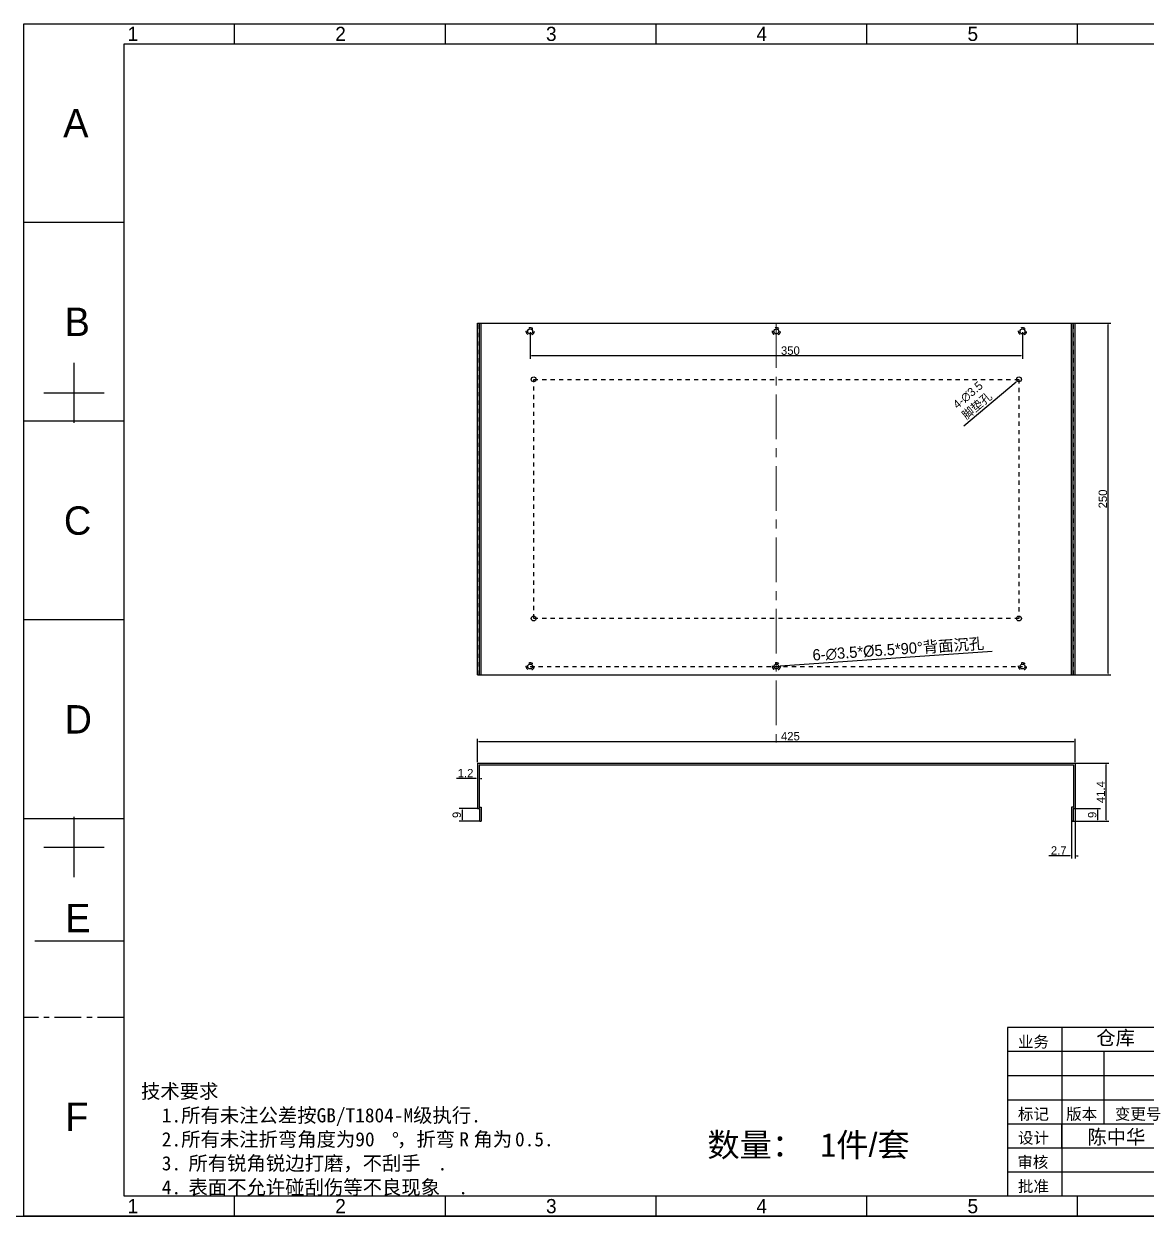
# Model space of a CAD drawing. Header units: millimetres. Extents: x 34287 to 41869, y -1912 to 663.
# Drawn here: x 38013 to 38811, y -1015 to -167 of the extents above; entities that cross this region are included whole.
import ezdxf
from ezdxf.enums import TextEntityAlignment as Align

# ---------------------------------------------------------------- set-up
doc = ezdxf.new("R2010")
doc.units = ezdxf.units.MM
doc.header["$PDMODE"] = 3
doc.header["$PDSIZE"] = 0.3125
doc.linetypes.add('CENTER', pattern=[50.8, 31.75, -6.35, 6.35, -6.35])
doc.linetypes.add('DASHED', pattern=[0.2, 0.1, -0.1])
doc.layers.get('0').update_dxf_attribs({"linetype": 'CONTINUOUS'})
doc.layers.get('Defpoints').update_dxf_attribs({"linetype": 'CONTINUOUS'})
doc.layers.add('3中心线层', color=1, linetype='CENTER', lineweight=13)
doc.layers.add('图框', color=7, linetype='CONTINUOUS')
doc.layers.add('打印', color=7, linetype='CONTINUOUS')
doc.styles.add('MtXpl_gdt_shx', font='gdt.shx')
doc.styles.add('MtXpl_simfang_ttf_sh', font='simfang.ttf.shx')
doc.styles.get("Standard").update_dxf_attribs({"font": ''})
doc.styles.add('TEXTSTYLE_2', font='')
doc.styles.add('TEXTSTYLE_3', font='')
doc.styles.add('TEXTSTYLE_4', font='')
doc.styles.get('Standard').set_extended_font_data('changfangsong')
doc.styles.get('TEXTSTYLE_2').set_extended_font_data('FangSong')
doc.styles.get('TEXTSTYLE_3').set_extended_font_data('CHANGFANGSONG')
doc.styles.get('TEXTSTYLE_4').set_extended_font_data('FangSong')
doc.dimstyles.new('DIMSTYLE_6', dxfattribs={"dimtxt": 4, "dimasz": 1, "dimexe": 2, "dimexo": 0.5, "dimgap": 0.75, "dimtad": 1, "dimdsep": 46, "dimtxsty": 'Standard', "dimblk": '_FILLED', "dimcen": 0, "dimclrd": 5, "dimclre": 5, "dimadec": 0, "dimazin": 0, "dimtp": 0.1, "dimtm": 0.1, "dimtfac": 1, "dimtofl": 0, "dimtmove": 0, "dimatfit": 3, "dimldrblk": '_FILLED', "dimfxl": 0, "dimtolj": 1, "dimarcsym": 0})

# ---------------------------------------------------------------- blocks, each defined once
blk = doc.blocks.new('_FILLED')
at = {"color": 0, "linetype": 'ByBlock'}
blk.add_solid([(0, 0), (-1, 0.2), (-1, -0.2)], dxfattribs=at)
blk = doc.blocks.new('*D41')
at = {"color": 5, "linetype": 'ByBlock', "lineweight": -2, "ltscale": 3}
for p, q in [((38335.36, -691.92), (38335.36, -675.15)), ((38336.36, -677.15), (38759.36, -677.15)), ((38760.36, -691.92), (38760.36, -675.15))]:
    blk.add_line(p, q, dxfattribs=at)
at = {"layer": 'Defpoints', "color": 0, "linetype": 'ByBlock', "lineweight": -3, "ltscale": 3}
for p in [(38760.36, -677.15), (38335.36, -692.42), (38760.36, -692.42)]:
    blk.add_point(p, dxfattribs=at)
at = {"color": 5, "linetype": 'ByBlock', "lineweight": -2, "ltscale": 3, "rotation": 180}
blk.add_blockref('_FILLED', (38335.36, -677.15), dxfattribs=at)
at = {"color": 5, "linetype": 'ByBlock', "lineweight": -2, "ltscale": 3}
blk.add_blockref('_FILLED', (38760.36, -677.15), dxfattribs=at)
at = {"color": 0, "linetype": 'ByBlock', "lineweight": -3, "ltscale": 3, "insert": (38557.86, -673.4), "char_height": 6, "attachment_point": 5}
blk.add_mtext('\\A1;425', dxfattribs=at)
blk = doc.blocks.new('*D49')
at = {"color": 5, "linetype": 'ByBlock', "lineweight": -2, "ltscale": 3}
blk.add_line((38701.34, -613.11), (38550.6, -623.62), dxfattribs=at)
at = {"layer": 'Defpoints', "color": 0, "linetype": 'ByBlock', "lineweight": -3, "ltscale": 3}
for p in [(38546.11, -623.93), (38549.6, -623.69)]:
    blk.add_point(p, dxfattribs=at)
at = {"color": 5, "linetype": 'ByBlock', "lineweight": -2, "ltscale": 3, "rotation": 183.9883629203093}
blk.add_blockref('_FILLED', (38549.6, -623.69), dxfattribs=at)
at = {"color": 0, "linetype": 'ByBlock', "lineweight": -3, "ltscale": 3, "insert": (38634.61, -611.86), "char_height": 8, "attachment_point": 5, "rotation": 3.98836}
blk.add_mtext('\\A1;{\\fMS PGothic|b0|i0|c134|p34;6-∅3.5*%%C5.5*90%%D背面沉孔}', dxfattribs=at)
blk = doc.blocks.new('*D54')
at = {"color": 5, "linetype": 'ByBlock', "lineweight": -2, "ltscale": 3}
for p, q in [((38372.86, -386.11), (38372.86, -405.04)), ((38722.86, -386.11), (38722.86, -405.04)), ((38721.86, -403.04), (38373.86, -403.04))]:
    blk.add_line(p, q, dxfattribs=at)
at = {"layer": 'Defpoints', "color": 0, "linetype": 'ByBlock', "lineweight": -3, "ltscale": 3}
for p in [(38372.86, -385.61), (38722.86, -385.61), (38372.86, -403.04)]:
    blk.add_point(p, dxfattribs=at)
at = {"color": 5, "linetype": 'ByBlock', "lineweight": -2, "ltscale": 3, "rotation": 180}
blk.add_blockref('_FILLED', (38372.86, -403.04), dxfattribs=at)
at = {"color": 5, "linetype": 'ByBlock', "lineweight": -2, "ltscale": 3}
blk.add_blockref('_FILLED', (38722.86, -403.04), dxfattribs=at)
at = {"color": 0, "linetype": 'ByBlock', "lineweight": -3, "ltscale": 3, "insert": (38557.86, -399.29), "char_height": 6, "attachment_point": 5}
blk.add_mtext('\\A1;350', dxfattribs=at)
blk = doc.blocks.new('*D65')
at = {"color": 5, "linetype": 'ByBlock', "lineweight": -2, "ltscale": 3}
for p, q in [((38759.36, -724.82), (38778.22, -724.82)), ((38776.22, -725.82), (38776.22, -732.82)), ((38759.36, -733.82), (38778.22, -733.82))]:
    blk.add_line(p, q, dxfattribs=at)
at = {"layer": 'Defpoints', "color": 0, "linetype": 'ByBlock', "lineweight": -3, "ltscale": 3}
for p in [(38758.86, -724.82), (38758.86, -733.82), (38776.22, -733.82)]:
    blk.add_point(p, dxfattribs=at)
at = {"color": 5, "linetype": 'ByBlock', "lineweight": -2, "ltscale": 3}
for p, rotation in [((38776.22, -724.82), 90), ((38776.22, -733.82), 270)]:
    blk.add_blockref('_FILLED', p, dxfattribs=dict(at, rotation=rotation))
at = {"color": 0, "linetype": 'ByBlock', "lineweight": -3, "ltscale": 3, "insert": (38772.47, -729.32), "char_height": 6, "attachment_point": 5, "rotation": 90}
blk.add_mtext('\\A1;9', dxfattribs=at)
blk = doc.blocks.new('*D66')
at = {"color": 5, "linetype": 'ByBlock', "lineweight": -2, "ltscale": 3}
for p, q in [((38757.66, -726.6), (38757.66, -760.35)), ((38760.36, -724.46), (38760.36, -760.35)), ((38756.66, -758.35), (38741.59, -758.35)), ((38761.36, -758.35), (38762.36, -758.35))]:
    blk.add_line(p, q, dxfattribs=at)
at = {"layer": 'Defpoints', "color": 0, "linetype": 'ByBlock', "lineweight": -3, "ltscale": 3}
for p in [(38757.66, -726.1), (38760.36, -723.96), (38757.66, -758.35)]:
    blk.add_point(p, dxfattribs=at)
at = {"color": 5, "linetype": 'ByBlock', "lineweight": -2, "ltscale": 3}
blk.add_blockref('_FILLED', (38757.66, -758.35), dxfattribs=at)
at = {"color": 5, "linetype": 'ByBlock', "lineweight": -2, "ltscale": 3, "rotation": 180}
blk.add_blockref('_FILLED', (38760.36, -758.35), dxfattribs=at)
at = {"color": 0, "linetype": 'ByBlock', "lineweight": -3, "ltscale": 3, "insert": (38748.62, -754.6), "char_height": 6, "attachment_point": 5}
blk.add_mtext('\\A1;2.7', dxfattribs=at)
blk = doc.blocks.new('*D67')
at = {"color": 5, "linetype": 'ByBlock', "lineweight": -2, "ltscale": 3}
for p, q in [((38336.36, -724.82), (38322.43, -724.82)), ((38324.43, -725.82), (38324.43, -732.82)), ((38336.36, -733.82), (38322.43, -733.82))]:
    blk.add_line(p, q, dxfattribs=at)
at = {"layer": 'Defpoints', "color": 0, "linetype": 'ByBlock', "lineweight": -3, "ltscale": 3}
for p in [(38336.86, -724.82), (38324.43, -733.82), (38336.86, -733.82)]:
    blk.add_point(p, dxfattribs=at)
at = {"color": 5, "linetype": 'ByBlock', "lineweight": -2, "ltscale": 3}
for p, rotation in [((38324.43, -724.82), 90), ((38324.43, -733.82), 270)]:
    blk.add_blockref('_FILLED', p, dxfattribs=dict(at, rotation=rotation))
at = {"color": 0, "linetype": 'ByBlock', "lineweight": -3, "ltscale": 3, "insert": (38320.68, -729.32), "char_height": 6, "attachment_point": 5, "rotation": 90}
blk.add_mtext('\\A1;9', dxfattribs=at)
blk = doc.blocks.new('*D69')
at = {"color": 5, "linetype": 'ByBlock', "lineweight": -2, "ltscale": 3}
for p, q in [((38334.36, -703.4), (38320.43, -703.4)), ((38335.36, -697.3), (38335.36, -705.4)), ((38336.56, -697.3), (38336.56, -705.4)), ((38337.56, -703.4), (38338.56, -703.4))]:
    blk.add_line(p, q, dxfattribs=at)
at = {"layer": 'Defpoints', "color": 0, "linetype": 'ByBlock', "lineweight": -3, "ltscale": 3}
for p in [(38335.36, -696.8), (38335.36, -703.4), (38336.56, -696.8)]:
    blk.add_point(p, dxfattribs=at)
at = {"color": 5, "linetype": 'ByBlock', "lineweight": -2, "ltscale": 3}
blk.add_blockref('_FILLED', (38335.36, -703.4), dxfattribs=at)
at = {"color": 5, "linetype": 'ByBlock', "lineweight": -2, "ltscale": 3, "rotation": 180}
blk.add_blockref('_FILLED', (38336.56, -703.4), dxfattribs=at)
at = {"color": 0, "linetype": 'ByBlock', "lineweight": -3, "ltscale": 3, "insert": (38326.89, -699.65), "char_height": 6, "attachment_point": 5}
blk.add_mtext('\\A1;1.2', dxfattribs=at)
blk = doc.blocks.new('图框')
at = {"layer": '图框', "color": 7, "linetype": 'Continuous'}
for p, q in [((0, 504), (712.8, 504)), ((0, 0), (0, 504)), ((0, 0), (712.8, 0)), ((0, 0), (712.8, 0))]:
    blk.add_line(p, q, dxfattribs=at)
at = {"layer": '图框', "color": 3, "linetype": 'Continuous'}
for p, q in [((89.1, 495.51), (89.1, 504)), ((178.2, 495.51), (178.2, 504)), ((267.3, 495.51), (267.3, 504)), ((356.4, 495.51), (356.4, 504)), ((445.5, 495.51), (445.5, 504)), ((42.43, 8.49), (42.43, 495.51)), ((42.43, 495.51), (704.31, 495.51)), ((42.43, 420.04), (0, 420.04)), ((21.21, 335.3), (21.21, 360.75)), ((8.49, 348.03), (33.94, 348.03)), ((42.43, 336.03), (0, 336.03)), ((42.43, 252.03), (0, 252.03)), ((42.43, 168.02), (0, 168.02)), ((21.21, 143.3), (21.21, 168.75)), ((8.49, 156.03), (33.94, 156.03)), ((704.31, 79.77), (415.82, 79.77)), ((415.82, 79.77), (415.82, 8.49)), ((438.76, 79.77), (438.76, 8.49)), ((542.24, 69.58), (415.82, 69.58)), ((456.52, 69.58), (456.52, 39.03)), ((415.82, 59.4), (704.31, 59.4)), ((415.82, 49.22), (625.07, 49.22)), ((415.82, 39.03), (625.07, 39.03)), ((415.82, 28.85), (704.31, 28.85)), ((415.82, 18.67), (542.24, 18.67)), ((704.31, 8.49), (42.43, 8.49)), ((89.1, 0), (89.1, 8.49)), ((178.2, 0), (178.2, 8.49)), ((267.3, 0), (267.3, 8.49)), ((356.4, 0), (356.4, 8.49)), ((445.5, 0), (445.5, 8.49))]:
    blk.add_line(p, q, dxfattribs=at)
at = {"layer": '图框', "color": 1, "linetype": 'Continuous'}
for p, q in [((438.76, 28.85), (438.76, 39.03)), ((438.76, 39.03), (487.16, 39.03)), ((438.76, 28.85), (487.16, 28.85))]:
    blk.add_line(p, q, dxfattribs=at)
at = {"layer": '图框', "color": 3, "linetype": 'ByBlock', "lineweight": -3, "style": 'TEXTSTYLE_3'}
for s, height, p in [('1', 6, (43.84, 496.76)), ('2', 6, (131.65, 496.76)), ('3', 6, (220.75, 496.76)), ('4', 6, (309.71, 496.76)), ('5', 6, (398.95, 496.76)), ('A', 12, (16.64, 456.05)), ('B', 12, (17.21, 372.04)), ('C', 12, (16.93, 288.03)), ('D', 12, (17.21, 204.02)), ('E', 12, (17.5, 120.01)), ('F', 12, (17.5, 36)), ('1', 6, (43.84, 1.24)), ('2', 6, (131.65, 1.24)), ('3', 6, (220.75, 1.24)), ('4', 6, (309.71, 1.24)), ('5', 6, (398.95, 1.24))]:
    blk.add_text(s, height=height, rotation=0, dxfattribs=at).set_placement(p)
at = {"layer": '图框', "color": 3, "linetype": 'ByBlock', "lineweight": -3, "style": 'TEXTSTYLE_2'}
for s, p in [('业务', (420.26, 71.31)), ('标记', (420.26, 40.79)), ('版本', (440.66, 40.79)), ('变更号', (461.25, 40.79)), ('设计', (420.3, 30.69)), ('审核', (419.98, 20.43)), ('批准', (420.26, 10.22))]:
    blk.add_text(s, height=4.8, dxfattribs=at).set_placement(p)
at = {"layer": '图框', "color": 1, "linetype": 'ByBlock', "lineweight": -3}
for s, style, p in [('技术要求', 'TEXTSTYLE_4', (49.53, 49.79)), ('  1.所有未注公差按GB/T1804-M级执行.', 'TEXTSTYLE_4', (50.15, 39.64)), ('  2.所有未注折弯角度为90', 'TEXTSTYLE_4', (50.15, 29.5)), ('~', 'MtXpl_gdt_shx', (155.48, 29.5)), ('，折弯', 'TEXTSTYLE_4', (157.76, 29.5)), ('R', 'MtXpl_simfang_ttf_sh', (184.09, 29.5)), ('角为', 'TEXTSTYLE_4', (190.09, 29.5)), ('0.5.', 'MtXpl_simfang_ttf_sh', (207.65, 29.5)), ('  3.', 'MtXpl_simfang_ttf_sh', (50.15, 19.36)), ('所有锐角锐边打磨，不刮手', 'TEXTSTYLE_4', (69.58, 19.36)), ('.', 'MtXpl_simfang_ttf_sh', (174.9, 19.36)), ('表面不允许碰刮伤等不良现象', 'TEXTSTYLE_4', (69.58, 9.22)), ('  4.', 'MtXpl_simfang_ttf_sh', (50.15, 9.22)), ('.', 'MtXpl_simfang_ttf_sh', (183.68, 9.22))]:
    blk.add_text(s, height=6, dxfattribs=dict(at, style=style)).set_placement(p)
blk = doc.blocks.new('*D75')
at = {"color": 5, "linetype": 'ByBlock', "lineweight": -2, "ltscale": 3}
blk.add_line((38681.23, -452.77), (38718.26, -421.48), dxfattribs=at)
at = {"layer": 'Defpoints', "color": 0, "linetype": 'ByBlock', "lineweight": -3, "ltscale": 3}
for p in [(38719.02, -420.84), (38721.7, -418.58)]:
    blk.add_point(p, dxfattribs=at)
at = {"color": 5, "linetype": 'ByBlock', "lineweight": -2, "ltscale": 3, "rotation": 40.19801296367305}
blk.add_blockref('_FILLED', (38719.02, -420.84), dxfattribs=at)
at = {"color": 0, "linetype": 'ByBlock', "lineweight": -3, "ltscale": 3, "insert": (38687.45, -434.84), "char_height": 6, "attachment_point": 5, "rotation": 40.19801}
blk.add_mtext('\\A1;4-∅3.5\\P{\\fSimSun|b0|i0|c134|p2;脚垫孔}', dxfattribs=at)

msp = doc.modelspace()

# ---------------------------------------------------------------- linework, layer by layer
at = {"color": 0, "ltscale": 30}
for p, q in [((38335.359, -379.708), (38760.359, -379.708)), ((38335.359, -629.708), (38335.359, -379.708)), ((38336.759, -629.708), (38336.759, -379.708)), ((38337.959, -629.708), (38337.959, -379.708)), ((38757.759, -629.708), (38757.759, -379.708)), ((38758.959, -629.708), (38758.959, -379.708)), ((38760.359, -629.708), (38760.359, -379.708)), ((38335.359, -629.708), (38760.359, -629.708)), ((38335.359, -692.417), (38760.359, -692.417)), ((38335.359, -692.417), (38335.359, -724.817)), ((38336.559, -693.617), (38759.159, -693.617)), ((38336.559, -693.617), (38336.559, -723.817)), ((38759.159, -693.617), (38759.159, -723.817)), ((38760.359, -692.417), (38760.359, -724.817)), ((38335.359, -724.817), (38336.859, -724.817)), ((38336.559, -723.817), (38338.059, -723.817)), ((38336.859, -724.817), (38336.859, -733.817)), ((38338.059, -723.817), (38338.059, -733.817)), ((38759.159, -723.817), (38757.659, -723.817)), ((38757.659, -723.817), (38757.659, -733.817)), ((38760.359, -724.817), (38758.859, -724.817)), ((38758.859, -724.817), (38758.859, -733.817)), ((38336.859, -733.817), (38338.059, -733.817)), ((38758.859, -733.817), (38757.659, -733.817)), ((38757.659, -733.817), (38758.859, -733.817))]:
    msp.add_line(p, q, dxfattribs=at)
at = {"color": 0, "linetype": 'DASHED', "ltscale": 30}
for p, q in [((38336.559, -629.708), (38336.559, -380.708)), ((38759.159, -629.708), (38759.159, -380.708)), ((38372.859, -623.808), (38722.859, -623.808))]:
    msp.add_line(p, q, dxfattribs=at)
at = {"linetype": 'ByBlock', "lineweight": -3, "ltscale": 3}
for p in [(9193.74, -1014.546), (18119.674, -1014.546)]:
    msp.add_xline(p, (1, 0.00000017), dxfattribs=at)
at = {"color": 0, "linetype": 'DASHED', "ltscale": 30}
msp.add_lwpolyline([(38375.359, -419.708), (38720.359, -419.708), (38720.359, -589.708), (38375.359, -589.708)], close=True, dxfattribs=at)
for centre in [(38372.859, -385.608), (38547.859, -385.608), (38722.859, -385.608), (38372.859, -623.808), (38547.859, -623.808), (38722.859, -623.808)]:
    msp.add_circle(centre, 2.75, dxfattribs=at)
at = {"color": 0, "ltscale": 30}
for centre in [(38372.859, -385.608), (38547.859, -385.608), (38722.859, -385.608), (38372.859, -623.808), (38547.859, -623.808), (38722.859, -623.808)]:
    msp.add_circle(centre, 1.75, dxfattribs=at)
at = {"linetype": 'ByBlock', "lineweight": -3, "ltscale": 3}
for centre in [(38375.359, -419.708), (38720.359, -419.708), (38375.359, -589.708), (38720.359, -589.708)]:
    msp.add_circle(centre, 1.75, dxfattribs=at)
at = {"layer": '3中心线层', "color": 1, "linetype": 'CENTER', "lineweight": 13}
msp.add_line((38547.859, -379.708), (38547.859, -677.761), dxfattribs=at)
at = {"layer": '图框', "color": 1, "linetype": 'CENTER', "ltscale": 2}
msp.add_line((38084.238, -819.028), (38012.887, -819.028), dxfattribs=at)
at = {"layer": '图框', "color": 1, "linetype": 'CENTER', "ltscale": 0.6}
msp.add_line((38084.238, -873.27), (38012.887, -873.27), dxfattribs=at)
at = {"layer": '打印', "linetype": 'ByBlock', "lineweight": -3, "ltscale": 3}
msp.add_lwpolyline([(38012.887, -166.978), (39211.589, -166.978), (39211.589, -1014.545), (38012.887, -1014.545)], close=True, dxfattribs=at)

# ---------------------------------------------------------------- block references
at = {"linetype": 'ByBlock', "lineweight": -3, "xscale": 1.68168, "yscale": 1.68168, "zscale": 1.68168}
msp.add_blockref('图框', (38012.887, -1014.545), dxfattribs=at)

# ---------------------------------------------------------------- texts
at = {"color": 1, "linetype": 'ByBlock', "lineweight": -3, "ltscale": 3, "insert": (38498.821, -955.459), "char_height": 16.8168, "attachment_point": 1}
msp.add_mtext_dynamic_manual_height_columns('{\\fSimSun|b0|i0|c134|p2;数量： 1件}/{\\fSimSun|b0|i0|c134|p2;套}', width=353.68997, gutter_width=1, heights=[0], dxfattribs=at)
at = {"layer": '图框', "color": 1, "linetype": 'ByBlock', "lineweight": -3, "style": 'TEXTSTYLE_4'}
msp.add_text('仓库', height=10.0901, dxfattribs=at).set_placement((38789.083, -892.809), align=Align.CENTER)
msp.add_text('陈中华', height=10.0901, dxfattribs=at).set_placement((38768.978, -963.324))

# ---------------------------------------------------------------- dimensions: what is measured, and where the dimension line sits
at = {"linetype": 'ByBlock', "lineweight": -3, "ltscale": 3}
for base, p1, p2 in [((38783.775, -379.708), (38744.291, -629.708), (38744.291, -379.708)), ((38782.306, -692.417), (38758.259, -733.817), (38757.058, -692.417))]:
    msp.add_linear_dim(base=base, p1=p1, p2=p2, angle=90, dimstyle='DIMSTYLE_6', override={"dimtxt": 6}, dxfattribs=at).render()
dim = msp.add_linear_dim(base=(38372.859, -403.035), p1=(38722.859, -385.608), p2=(38372.859, -385.608), dimstyle='DIMSTYLE_6', override={"dimtxt": 6}, dxfattribs=at)
dim.commit()
dim.dimension.update_dxf_attribs({"geometry": '*D54', "text_midpoint": (38557.859, -403.035), "dimtype": 160})
for p1, p2, text, override, picture, middle in [((38721.696, -418.578), (38719.022, -420.837), '4-<>\\P{\\fSimSun|b0|i0|c134|p2;脚垫孔}', {"dimtxt": 6}, '*D75', (38693.701, -442.234)), ((38546.113, -623.929), (38549.605, -623.686), '{\\fMS PGothic|b0|i0|c134|p34;6-<>*%%C5.5*90%%D背面沉孔}', {"dimtxt": 8}, '*D49', (38635.023, -617.73))]:
    dim = msp.add_diameter_dim_2p(p1=p1, p2=p2, text=text, dimstyle='DIMSTYLE_6', override=override, dxfattribs=at)
    dim.commit()
    dim.dimension.update_dxf_attribs({"geometry": picture, "text_midpoint": middle, "dimtype": 163})
at = {"color": 7, "linetype": 'ByBlock', "lineweight": -3, "ltscale": 3}
dim = msp.add_linear_dim(base=(38760.359, -677.153), p1=(38335.359, -692.417), p2=(38760.359, -692.417), dimstyle='DIMSTYLE_6', override={"dimtxt": 6}, dxfattribs=at)
dim.commit()
dim.dimension.update_dxf_attribs({"geometry": '*D41', "text_midpoint": (38557.859, -677.153), "dimtype": 160})
at = {"linetype": 'ByBlock', "lineweight": -3, "ltscale": 3}
for base, p1, p2, picture, middle in [((38335.359, -703.405), (38336.559, -696.802), (38335.359, -696.802), '*D69', (38326.895, -699.655)), ((38757.659, -758.348), (38760.359, -723.958), (38757.659, -726.096), '*D66', (38748.623, -754.598))]:
    dim = msp.add_linear_dim(base=base, p1=p1, p2=p2, dimstyle='DIMSTYLE_6', override={"dimtxt": 6}, dxfattribs=at)
    dim.commit()
    dim.dimension.update_dxf_attribs({"geometry": picture, "text_midpoint": middle})
for base, p1, p2, picture, middle in [((38324.427, -733.817), (38336.859, -724.817), (38336.859, -733.817), '*D67', (38320.677, -729.317)), ((38776.216, -733.817), (38758.859, -724.817), (38758.859, -733.817), '*D65', (38772.466, -729.317))]:
    dim = msp.add_linear_dim(base=base, p1=p1, p2=p2, angle=90, dimstyle='DIMSTYLE_6', override={"dimtxt": 6}, dxfattribs=at)
    dim.commit()
    dim.dimension.update_dxf_attribs({"geometry": picture, "text_midpoint": middle})

doc.saveas('drawing.dxf')
